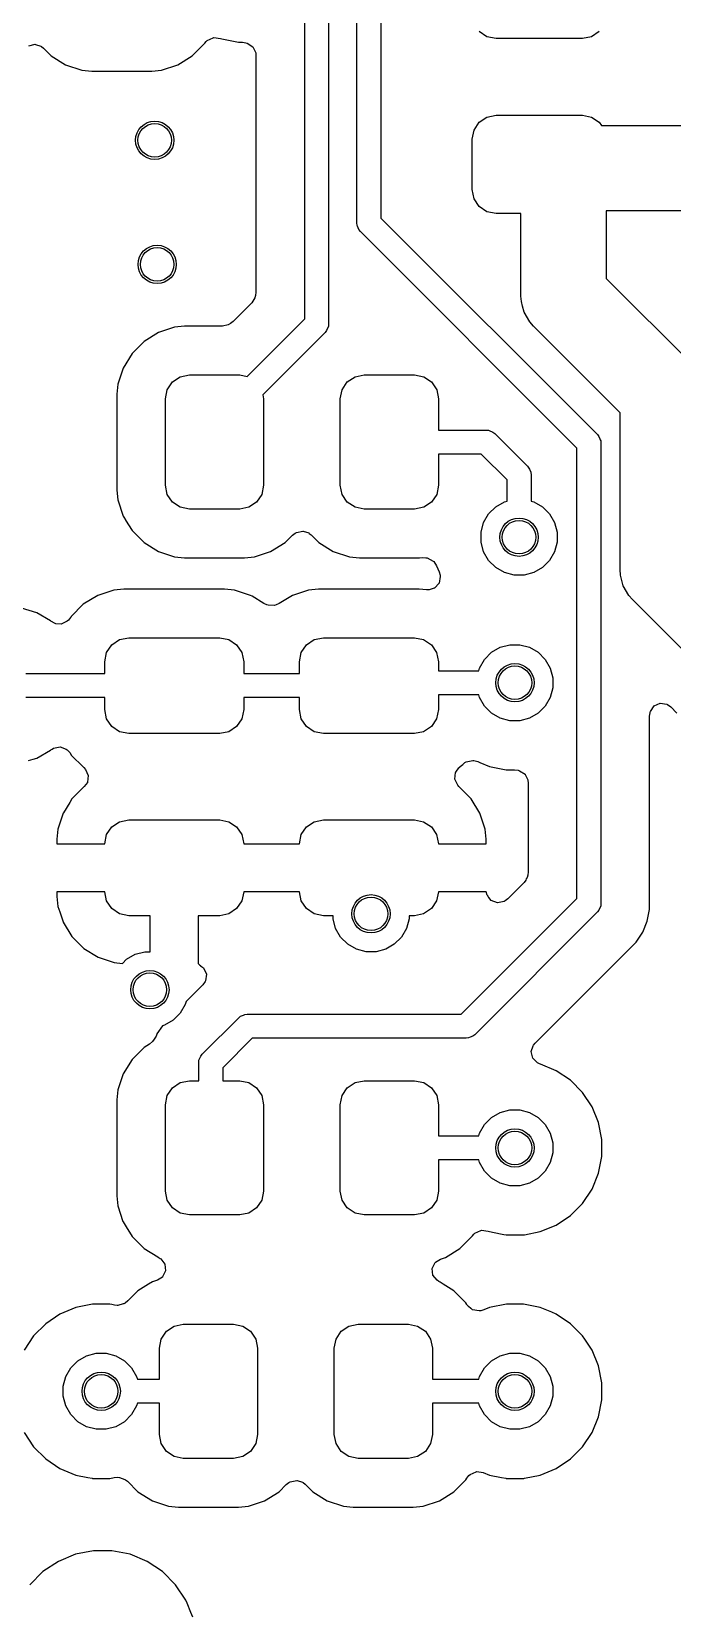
# Model space of a CAD drawing. Header units: inches. Extents: x -2.18 to 1.8, y 0.44 to 2.81.
# Drawn here: x -1.309 to -1.045, y 1.013 to 1.664 of the extents above; entities that cross this region are included whole.
import ezdxf

# ---------------------------------------------------------------- set-up
doc = ezdxf.new("R2010")
doc.units = ezdxf.units.IN
doc.header["$MEASUREMENT"] = 0
doc.layers.add('BLACK', color=250, linetype='CONTINUOUS')

msp = doc.modelspace()

# ---------------------------------------------------------------- linework, layer by layer
at = {"layer": 'BLACK', "linetype": 'CONTINUOUS'}
for p, q in [((-1.19638, 1.54558), (-1.19638, 1.95265)), ((-1.18654, 1.95061), (-1.18654, 1.54354)), ((-1.17492, 1.585), (-1.17492, 1.935)), ((-1.16508, 1.93296), (-1.16508, 1.58704)), ((-1.23745, 1.65884), (-1.23688, 1.65952)), ((-1.23688, 1.65952), (-1.23642, 1.65993)), ((-1.23642, 1.65993), (-1.23394, 1.66112)), ((-1.23394, 1.66112), (-1.23368, 1.66116)), ((-1.23368, 1.66116), (-1.23103, 1.66085)), ((-1.23103, 1.66085), (-1.23043, 1.66061)), ((-1.23043, 1.66061), (-1.22364, 1.65926)), ((-1.22364, 1.65926), (-1.22355, 1.65924)), ((-1.22355, 1.65924), (-1.22352, 1.65923)), ((-1.22352, 1.65923), (-1.22352, 1.65923)), ((-1.22352, 1.65923), (-1.22198, 1.65923)), ((-1.22198, 1.65923), (-1.22061, 1.65903)), ((-1.12148, 1.6615), (-1.12468, 1.66363)), ((-1.11772, 1.66075), (-1.12148, 1.6615)), ((-1.08228, 1.66075), (-1.11772, 1.66075)), ((-1.07852, 1.6615), (-1.08228, 1.66075)), ((-1.07532, 1.66363), (-1.07852, 1.6615)), ((-1.3098, 1.65782), (-1.30711, 1.65841)), ((-1.30711, 1.65841), (-1.30704, 1.6584)), ((-1.30704, 1.6584), (-1.30475, 1.65764)), ((-1.30475, 1.65764), (-1.30449, 1.65747)), ((-1.30449, 1.65747), (-1.30368, 1.65682)), ((-1.30368, 1.65682), (-1.30056, 1.6537)), ((-1.30056, 1.6537), (-1.29462, 1.65003)), ((-1.24853, 1.65003), (-1.24259, 1.6537)), ((-1.24259, 1.6537), (-1.23766, 1.65864)), ((-1.23766, 1.65864), (-1.23748, 1.65886)), ((-1.23766, 1.65864), (-1.23766, 1.65864)), ((-1.23748, 1.65886), (-1.23745, 1.65884)), ((-1.22061, 1.65903), (-1.22002, 1.65886)), ((-1.22002, 1.65886), (-1.2177, 1.65738)), ((-1.2177, 1.65738), (-1.21766, 1.65732)), ((-1.21766, 1.65732), (-1.21657, 1.65516)), ((-1.21657, 1.65516), (-1.21651, 1.65486)), ((-1.21651, 1.65486), (-1.2164, 1.65383)), ((-1.2164, 1.65383), (-1.2164, 1.5566)), ((-1.29462, 1.65003), (-1.28799, 1.64784)), ((-1.28799, 1.64784), (-1.2839, 1.64742)), ((-1.2839, 1.64742), (-1.25925, 1.64742)), ((-1.25925, 1.64742), (-1.25516, 1.64784)), ((-1.25516, 1.64784), (-1.24853, 1.65003)), ((-1.12468, 1.62637), (-1.12148, 1.6285)), ((-1.12148, 1.6285), (-1.11772, 1.62925)), ((-1.11772, 1.62925), (-1.08228, 1.62925)), ((-1.08228, 1.62925), (-1.07852, 1.6285)), ((-1.07852, 1.6285), (-1.07532, 1.62637)), ((-1.12756, 1.61941), (-1.12681, 1.62318)), ((-1.12681, 1.62318), (-1.12468, 1.62637)), ((-1.07532, 1.62637), (-1.07441, 1.625)), ((-1.07441, 1.625), (-1.01906, 1.625)), ((-1.12756, 1.59874), (-1.12756, 1.61941)), ((-1.12681, 1.59497), (-1.12756, 1.59874)), ((-1.12468, 1.59178), (-1.12681, 1.59497)), ((-1.12148, 1.58965), (-1.12468, 1.59178)), ((-1.11772, 1.5889), (-1.12148, 1.58965)), ((-1.1075, 1.5889), (-1.11772, 1.5889)), ((-1.1075, 1.555), (-1.1075, 1.5889)), ((-1.01352, 1.59), (-1.0725, 1.59)), ((-1.0725, 1.59), (-1.0725, 1.56225)), ((-1.17483, 1.58404), (-1.17492, 1.585)), ((-1.17471, 1.58376), (-1.17483, 1.58404)), ((-1.17483, 1.58404), (-1.17483, 1.58404)), ((-1.17409, 1.58227), (-1.17471, 1.58376)), ((-1.17348, 1.58152), (-1.17409, 1.58227)), ((-1.17409, 1.58227), (-1.17409, 1.58227)), ((-1.0845, 1.49254), (-1.17348, 1.58152)), ((-1.16508, 1.58704), (-1.0761, 1.49806)), ((-1.0725, 1.56225), (-1.03691, 1.52666)), ((-1.2166, 1.55522), (-1.21689, 1.55423)), ((-1.2164, 1.5566), (-1.2166, 1.55522)), ((-1.21812, 1.55215), (-1.22577, 1.54451)), ((-1.21689, 1.55423), (-1.21812, 1.55215)), ((-1.10735, 1.55272), (-1.1075, 1.555)), ((-1.10685, 1.55085), (-1.10735, 1.55272)), ((-1.10735, 1.55272), (-1.10735, 1.55272)), ((-1.10617, 1.5483), (-1.10685, 1.55085)), ((-1.24984, 1.54216), (-1.25647, 1.53997)), ((-1.24575, 1.54258), (-1.24984, 1.54216)), ((-1.23013, 1.54258), (-1.24575, 1.54258)), ((-1.24575, 1.54258), (-1.24575, 1.54258)), ((-1.24575, 1.54258), (-1.24575, 1.54258)), ((-1.24575, 1.54258), (-1.24575, 1.54258)), ((-1.22779, 1.54318), (-1.23013, 1.54258)), ((-1.22688, 1.54367), (-1.22779, 1.54318)), ((-1.22577, 1.54451), (-1.22688, 1.54367)), ((-1.22001, 1.52195), (-1.19638, 1.54558)), ((-1.18663, 1.54258), (-1.18736, 1.54081)), ((-1.18654, 1.54354), (-1.18663, 1.54258)), ((-1.10388, 1.54435), (-1.10617, 1.5483)), ((-1.10237, 1.54263), (-1.10388, 1.54435)), ((-1.10388, 1.54435), (-1.10388, 1.54435)), ((-1.06679, 1.50704), (-1.10237, 1.54263)), ((-1.26241, 1.5363), (-1.26734, 1.53136)), ((-1.25647, 1.53996), (-1.26241, 1.5363)), ((-1.26241, 1.5363), (-1.26241, 1.5363)), ((-1.25647, 1.53997), (-1.25647, 1.53997)), ((-1.25647, 1.53997), (-1.25647, 1.53996)), ((-1.18798, 1.54006), (-1.21359, 1.51445)), ((-1.18736, 1.54081), (-1.18798, 1.54006)), ((-1.26734, 1.53136), (-1.27101, 1.52542)), ((-1.26734, 1.53136), (-1.26734, 1.53136)), ((-1.27101, 1.52542), (-1.2732, 1.5188)), ((-1.27101, 1.52542), (-1.27101, 1.52542)), ((-1.27101, 1.52542), (-1.27101, 1.52542)), ((-1.24753, 1.52181), (-1.24376, 1.52256)), ((-1.24376, 1.52256), (-1.22309, 1.52256)), ((-1.22309, 1.52256), (-1.22001, 1.52195)), ((-1.17568, 1.52181), (-1.17191, 1.52256)), ((-1.17191, 1.52256), (-1.15124, 1.52256)), ((-1.15124, 1.52256), (-1.14747, 1.52181)), ((-1.2732, 1.5188), (-1.27362, 1.51471)), ((-1.2536, 1.51272), (-1.25285, 1.51648)), ((-1.25285, 1.51648), (-1.25072, 1.51968)), ((-1.25072, 1.51968), (-1.24753, 1.52181)), ((-1.18175, 1.51272), (-1.181, 1.51648)), ((-1.181, 1.51648), (-1.17887, 1.51968)), ((-1.17887, 1.51968), (-1.17568, 1.52181)), ((-1.14747, 1.52181), (-1.14428, 1.51968)), ((-1.14428, 1.51968), (-1.14215, 1.51648)), ((-1.14215, 1.51648), (-1.1414, 1.51272)), ((-1.27362, 1.51471), (-1.27362, 1.51471)), ((-1.27362, 1.51471), (-1.27362, 1.47529)), ((-1.2536, 1.47728), (-1.2536, 1.51272)), ((-1.21359, 1.51445), (-1.21325, 1.51272)), ((-1.21325, 1.51272), (-1.21325, 1.47728)), ((-1.18175, 1.47728), (-1.18175, 1.51272)), ((-1.1414, 1.51272), (-1.1414, 1.49992)), ((-1.06679, 1.44263), (-1.06679, 1.50704)), ((-1.1414, 1.49992), (-1.12176, 1.49992)), ((-1.12176, 1.49992), (-1.1208, 1.49983)), ((-1.1208, 1.49983), (-1.1208, 1.49983)), ((-1.1208, 1.49983), (-1.12055, 1.49973)), ((-1.12055, 1.49973), (-1.11902, 1.49909)), ((-1.11902, 1.49909), (-1.11902, 1.49909)), ((-1.11902, 1.49909), (-1.11828, 1.49848)), ((-1.11828, 1.49848), (-1.10483, 1.48503)), ((-1.0761, 1.49806), (-1.07549, 1.49732)), ((-1.07549, 1.49732), (-1.07549, 1.49732)), ((-1.07549, 1.49732), (-1.0751, 1.49636)), ((-1.1238, 1.49008), (-1.1414, 1.49008)), ((-1.1414, 1.49008), (-1.1414, 1.47728)), ((-1.11323, 1.47951), (-1.1238, 1.49008)), ((-1.0845, 1.30746), (-1.0845, 1.49254)), ((-1.0751, 1.49636), (-1.07493, 1.49596)), ((-1.07493, 1.49596), (-1.07476, 1.49554)), ((-1.07476, 1.49554), (-1.07466, 1.49458)), ((-1.07466, 1.49458), (-1.07466, 1.30542)), ((-1.10483, 1.48503), (-1.10422, 1.48428)), ((-1.10422, 1.48428), (-1.10422, 1.48428)), ((-1.10422, 1.48428), (-1.10404, 1.48386)), ((-1.10404, 1.48386), (-1.10351, 1.48258)), ((-1.25285, 1.47352), (-1.2536, 1.47728)), ((-1.21325, 1.47728), (-1.214, 1.47352)), ((-1.181, 1.47352), (-1.18175, 1.47728)), ((-1.1414, 1.47728), (-1.14215, 1.47352)), ((-1.11323, 1.47075), (-1.11323, 1.47951)), ((-1.10351, 1.48258), (-1.10348, 1.48251)), ((-1.10348, 1.48251), (-1.10339, 1.48155)), ((-1.10339, 1.48155), (-1.10339, 1.47075)), ((-1.27362, 1.47529), (-1.27362, 1.47529)), ((-1.27362, 1.47529), (-1.27362, 1.47529)), ((-1.27362, 1.47529), (-1.2732, 1.4712)), ((-1.2732, 1.4712), (-1.27101, 1.46458)), ((-1.25072, 1.47032), (-1.25285, 1.47352)), ((-1.214, 1.47352), (-1.21613, 1.47032)), ((-1.17887, 1.47032), (-1.181, 1.47352)), ((-1.14215, 1.47352), (-1.14428, 1.47032)), ((-1.11433, 1.47045), (-1.11323, 1.47075)), ((-1.10339, 1.47075), (-1.10228, 1.47045)), ((-1.27101, 1.46458), (-1.27101, 1.46458)), ((-1.27101, 1.46458), (-1.27073, 1.46412)), ((-1.27073, 1.46412), (-1.27004, 1.46301)), ((-1.24753, 1.46819), (-1.25072, 1.47032)), ((-1.24376, 1.46744), (-1.24753, 1.46819)), ((-1.22309, 1.46744), (-1.24376, 1.46744)), ((-1.21932, 1.46819), (-1.22309, 1.46744)), ((-1.21613, 1.47032), (-1.21932, 1.46819)), ((-1.17568, 1.46819), (-1.17887, 1.47032)), ((-1.17191, 1.46744), (-1.17568, 1.46819)), ((-1.15124, 1.46744), (-1.17191, 1.46744)), ((-1.14747, 1.46819), (-1.15124, 1.46744)), ((-1.14428, 1.47032), (-1.14747, 1.46819)), ((-1.12286, 1.46193), (-1.1208, 1.46549)), ((-1.1208, 1.46549), (-1.11789, 1.4684)), ((-1.11789, 1.4684), (-1.11433, 1.47045)), ((-1.10228, 1.47045), (-1.09872, 1.4684)), ((-1.09872, 1.4684), (-1.09581, 1.46549)), ((-1.09581, 1.46549), (-1.09376, 1.46193)), ((-1.27004, 1.46301), (-1.27001, 1.46295)), ((-1.27001, 1.46295), (-1.27001, 1.46295)), ((-1.27001, 1.46295), (-1.26734, 1.45864)), ((-1.26734, 1.45864), (-1.26734, 1.45864)), ((-1.26734, 1.45864), (-1.26241, 1.4537)), ((-1.20145, 1.45669), (-1.20034, 1.45753)), ((-1.20034, 1.45753), (-1.1998, 1.45782)), ((-1.1998, 1.45782), (-1.19711, 1.45841)), ((-1.19711, 1.45841), (-1.19704, 1.4584)), ((-1.19704, 1.4584), (-1.19475, 1.45764)), ((-1.19475, 1.45764), (-1.19449, 1.45747)), ((-1.19449, 1.45747), (-1.19368, 1.45682)), ((-1.12392, 1.45796), (-1.12286, 1.46193)), ((-1.12392, 1.45385), (-1.12392, 1.45796)), ((-1.09376, 1.46193), (-1.09269, 1.45796)), ((-1.09269, 1.45796), (-1.09269, 1.45385)), ((-1.26241, 1.4537), (-1.25647, 1.45003)), ((-1.21038, 1.45003), (-1.20444, 1.4537)), ((-1.20444, 1.4537), (-1.20145, 1.45669)), ((-1.19368, 1.45682), (-1.19056, 1.4537)), ((-1.19056, 1.4537), (-1.18462, 1.45003)), ((-1.12286, 1.44988), (-1.12392, 1.45385)), ((-1.09269, 1.45385), (-1.09376, 1.44988)), ((-1.25647, 1.45003), (-1.24984, 1.44784)), ((-1.24984, 1.44784), (-1.24575, 1.44742)), ((-1.24575, 1.44742), (-1.2211, 1.44742)), ((-1.2211, 1.44742), (-1.21701, 1.44784)), ((-1.21701, 1.44784), (-1.21038, 1.45003)), ((-1.18462, 1.45003), (-1.17799, 1.44784)), ((-1.17799, 1.44784), (-1.1739, 1.44742)), ((-1.1739, 1.44742), (-1.14925, 1.44742)), ((-1.14925, 1.44742), (-1.14805, 1.44754)), ((-1.14805, 1.44754), (-1.14667, 1.44749)), ((-1.14667, 1.44749), (-1.14606, 1.44737)), ((-1.14606, 1.44737), (-1.14361, 1.44613)), ((-1.14361, 1.44613), (-1.14333, 1.44587)), ((-1.14333, 1.44587), (-1.14217, 1.44418)), ((-1.1208, 1.44632), (-1.12286, 1.44988)), ((-1.11789, 1.44341), (-1.1208, 1.44632)), ((-1.09581, 1.44632), (-1.09872, 1.44341)), ((-1.09376, 1.44988), (-1.09581, 1.44632)), ((-1.14217, 1.44418), (-1.14111, 1.44163)), ((-1.1407, 1.43974), (-1.14119, 1.43703)), ((-1.14111, 1.44163), (-1.14076, 1.44028)), ((-1.14076, 1.44028), (-1.14075, 1.4402)), ((-1.14075, 1.4402), (-1.14072, 1.43987)), ((-1.14072, 1.43987), (-1.1407, 1.43974)), ((-1.11433, 1.44136), (-1.11789, 1.44341)), ((-1.11036, 1.44029), (-1.11433, 1.44136)), ((-1.10625, 1.44029), (-1.11036, 1.44029)), ((-1.10228, 1.44136), (-1.10625, 1.44029)), ((-1.09872, 1.44341), (-1.10228, 1.44136)), ((-1.06664, 1.44035), (-1.06679, 1.44263)), ((-1.06647, 1.43972), (-1.06664, 1.44035)), ((-1.06664, 1.44035), (-1.06664, 1.44035)), ((-1.06546, 1.43594), (-1.06647, 1.43972)), ((-1.28141, 1.43199), (-1.28735, 1.42833)), ((-1.27478, 1.43419), (-1.28141, 1.43199)), ((-1.28141, 1.43199), (-1.28141, 1.43199)), ((-1.28141, 1.43199), (-1.28141, 1.43199)), ((-1.27069, 1.43461), (-1.27478, 1.43419)), ((-1.22931, 1.43461), (-1.27069, 1.43461)), ((-1.27069, 1.43461), (-1.27069, 1.43461)), ((-1.27069, 1.43461), (-1.27069, 1.43461)), ((-1.27069, 1.43461), (-1.27069, 1.43461)), ((-1.22522, 1.43419), (-1.22931, 1.43461)), ((-1.22931, 1.43461), (-1.22931, 1.43461)), ((-1.21859, 1.43199), (-1.22522, 1.43419)), ((-1.21799, 1.43162), (-1.21859, 1.43199)), ((-1.21859, 1.43199), (-1.21859, 1.43199)), ((-1.21859, 1.43199), (-1.21859, 1.43199)), ((-1.21859, 1.43199), (-1.21859, 1.43199)), ((-1.21312, 1.42862), (-1.21799, 1.43162)), ((-1.20141, 1.43199), (-1.20684, 1.42864)), ((-1.19478, 1.43419), (-1.20141, 1.43199)), ((-1.20141, 1.43199), (-1.20141, 1.43199)), ((-1.20141, 1.43199), (-1.20141, 1.43199)), ((-1.20141, 1.43199), (-1.20141, 1.43199)), ((-1.19069, 1.43461), (-1.19478, 1.43419)), ((-1.14931, 1.43461), (-1.19069, 1.43461)), ((-1.19069, 1.43461), (-1.19069, 1.43461)), ((-1.19069, 1.43461), (-1.19069, 1.43461)), ((-1.19069, 1.43461), (-1.19069, 1.43461)), ((-1.14627, 1.4343), (-1.14931, 1.43461)), ((-1.14931, 1.43461), (-1.14931, 1.43461)), ((-1.14542, 1.43428), (-1.14627, 1.4343)), ((-1.14529, 1.43429), (-1.14542, 1.43428)), ((-1.14316, 1.43496), (-1.14529, 1.43429)), ((-1.14307, 1.43502), (-1.14316, 1.43496)), ((-1.14119, 1.43703), (-1.14307, 1.43502)), ((-1.14307, 1.43502), (-1.14307, 1.43502)), ((-1.06317, 1.43198), (-1.06546, 1.43594)), ((-1.06166, 1.43026), (-1.06317, 1.43198)), ((-1.06317, 1.43198), (-1.06317, 1.43198)), ((-1.30649, 1.42489), (-1.31278, 1.42671)), ((-1.28735, 1.42833), (-1.29228, 1.42339)), ((-1.28735, 1.42833), (-1.28735, 1.42833)), ((-1.21193, 1.42809), (-1.21312, 1.42862)), ((-1.21142, 1.42794), (-1.21193, 1.42809)), ((-1.20876, 1.42791), (-1.21142, 1.42794)), ((-1.20811, 1.42809), (-1.20876, 1.42791)), ((-1.20684, 1.42864), (-1.20811, 1.42809)), ((-1.02663, 1.39522), (-1.06166, 1.43026)), ((-1.30085, 1.42155), (-1.30649, 1.42489)), ((-1.30649, 1.42489), (-1.30649, 1.42489)), ((-1.30649, 1.42489), (-1.30649, 1.42489)), ((-1.30074, 1.42146), (-1.30085, 1.42155)), ((-1.30085, 1.42155), (-1.30085, 1.42155)), ((-1.29889, 1.42043), (-1.30074, 1.42146)), ((-1.29858, 1.42034), (-1.29889, 1.42043)), ((-1.29642, 1.42021), (-1.29858, 1.42034)), ((-1.29394, 1.4214), (-1.29642, 1.42021)), ((-1.2935, 1.42179), (-1.29394, 1.4214)), ((-1.29261, 1.42286), (-1.2935, 1.42179)), ((-1.2924, 1.42321), (-1.29261, 1.42286)), ((-1.29233, 1.42332), (-1.2924, 1.42321)), ((-1.29228, 1.42339), (-1.29233, 1.42332)), ((-1.27566, 1.4117), (-1.27247, 1.41384)), ((-1.27247, 1.41384), (-1.2687, 1.41459)), ((-1.2687, 1.41459), (-1.2313, 1.41459)), ((-1.2313, 1.41459), (-1.22753, 1.41384)), ((-1.22753, 1.41384), (-1.22434, 1.4117)), ((-1.19566, 1.4117), (-1.19247, 1.41384)), ((-1.19247, 1.41384), (-1.1887, 1.41459)), ((-1.1887, 1.41459), (-1.1513, 1.41459)), ((-1.1513, 1.41459), (-1.14753, 1.41384)), ((-1.14753, 1.41384), (-1.14434, 1.4117)), ((-1.27854, 1.40474), (-1.27779, 1.40851)), ((-1.27779, 1.40851), (-1.27566, 1.4117)), ((-1.22434, 1.4117), (-1.22221, 1.40851)), ((-1.22221, 1.40851), (-1.22146, 1.40474)), ((-1.19854, 1.40474), (-1.19779, 1.40851)), ((-1.19779, 1.40851), (-1.19566, 1.4117)), ((-1.14434, 1.4117), (-1.14221, 1.40851)), ((-1.14221, 1.40851), (-1.14146, 1.40474)), ((-1.12455, 1.40215), (-1.12249, 1.40571)), ((-1.12249, 1.40571), (-1.11959, 1.40862)), ((-1.11959, 1.40862), (-1.11603, 1.41067)), ((-1.11603, 1.41067), (-1.11206, 1.41174)), ((-1.11206, 1.41174), (-1.10794, 1.41174)), ((-1.10794, 1.41174), (-1.10397, 1.41067)), ((-1.10397, 1.41067), (-1.10041, 1.40862)), ((-1.10041, 1.40862), (-1.09751, 1.40571)), ((-1.09751, 1.40571), (-1.09545, 1.40215)), ((-1.31096, 1.39992), (-1.27854, 1.39992)), ((-1.27854, 1.39992), (-1.27854, 1.40474)), ((-1.22146, 1.40474), (-1.22146, 1.39992)), ((-1.22146, 1.39992), (-1.19854, 1.39992)), ((-1.19854, 1.39992), (-1.19854, 1.40474)), ((-1.14146, 1.40474), (-1.14146, 1.40104)), ((-1.14146, 1.40104), (-1.12485, 1.40104)), ((-1.12485, 1.40104), (-1.12455, 1.40215)), ((-1.09545, 1.40215), (-1.09439, 1.39818)), ((-1.09439, 1.39407), (-1.09545, 1.3901)), ((-1.09439, 1.39818), (-1.09439, 1.39407)), ((-1.27854, 1.39008), (-1.31096, 1.39008)), ((-1.27854, 1.38506), (-1.27854, 1.39008)), ((-1.19854, 1.39008), (-1.22146, 1.39008)), ((-1.22146, 1.39008), (-1.22146, 1.38506)), ((-1.19854, 1.38506), (-1.19854, 1.39008)), ((-1.12485, 1.3912), (-1.14146, 1.3912)), ((-1.14146, 1.3912), (-1.14146, 1.38506)), ((-1.12455, 1.3901), (-1.12485, 1.3912)), ((-1.12249, 1.38654), (-1.12455, 1.3901)), ((-1.11959, 1.38363), (-1.12249, 1.38654)), ((-1.09751, 1.38654), (-1.10041, 1.38363)), ((-1.09545, 1.3901), (-1.09751, 1.38654)), ((-1.05432, 1.38424), (-1.05283, 1.38656)), ((-1.05283, 1.38656), (-1.05033, 1.3877)), ((-1.05033, 1.3877), (-1.04761, 1.38731)), ((-1.04761, 1.38731), (-1.04733, 1.38718)), ((-1.04733, 1.38718), (-1.04591, 1.38619)), ((-1.04591, 1.38619), (-1.0434, 1.38368)), ((-1.27779, 1.38129), (-1.27854, 1.38506)), ((-1.27566, 1.3781), (-1.27779, 1.38129)), ((-1.22221, 1.38129), (-1.22434, 1.3781)), ((-1.22146, 1.38506), (-1.22221, 1.38129)), ((-1.19779, 1.38129), (-1.19854, 1.38506)), ((-1.19566, 1.3781), (-1.19779, 1.38129)), ((-1.14221, 1.38129), (-1.14434, 1.3781)), ((-1.14146, 1.38506), (-1.14221, 1.38129)), ((-1.11603, 1.38157), (-1.11959, 1.38363)), ((-1.11206, 1.38051), (-1.11603, 1.38157)), ((-1.10794, 1.38051), (-1.11206, 1.38051)), ((-1.10397, 1.38157), (-1.10794, 1.38051)), ((-1.10041, 1.38363), (-1.10397, 1.38157)), ((-1.05464, 1.38244), (-1.05444, 1.38381)), ((-1.05464, 1.30787), (-1.05464, 1.38244)), ((-1.05444, 1.38381), (-1.05437, 1.38406)), ((-1.05437, 1.38406), (-1.05432, 1.38424)), ((-1.27247, 1.37597), (-1.27566, 1.3781)), ((-1.2687, 1.37522), (-1.27247, 1.37597)), ((-1.2313, 1.37522), (-1.2687, 1.37522)), ((-1.22753, 1.37597), (-1.2313, 1.37522)), ((-1.22434, 1.3781), (-1.22753, 1.37597)), ((-1.19247, 1.37597), (-1.19566, 1.3781)), ((-1.1887, 1.37522), (-1.19247, 1.37597)), ((-1.1513, 1.37522), (-1.1887, 1.37522)), ((-1.14753, 1.37597), (-1.1513, 1.37522)), ((-1.14434, 1.3781), (-1.14753, 1.37597)), ((-1.30649, 1.36511), (-1.30085, 1.36845)), ((-1.30085, 1.36845), (-1.30075, 1.36851)), ((-1.30085, 1.36845), (-1.30085, 1.36845)), ((-1.30085, 1.36845), (-1.30085, 1.36845)), ((-1.30085, 1.36845), (-1.30085, 1.36845)), ((-1.30075, 1.36851), (-1.3002, 1.36888)), ((-1.3002, 1.36888), (-1.2996, 1.3692)), ((-1.2996, 1.3692), (-1.29691, 1.36979)), ((-1.29691, 1.36979), (-1.29434, 1.36883)), ((-1.29434, 1.36883), (-1.29434, 1.36883)), ((-1.29434, 1.36883), (-1.29404, 1.3686)), ((-1.29404, 1.3686), (-1.29281, 1.36726)), ((-1.29281, 1.36726), (-1.29229, 1.36641)), ((-1.29229, 1.36641), (-1.29228, 1.36641)), ((-1.29228, 1.36641), (-1.28732, 1.36145)), ((-1.30988, 1.36413), (-1.30798, 1.36468)), ((-1.30798, 1.36468), (-1.30649, 1.36511)), ((-1.28732, 1.36145), (-1.28714, 1.36126)), ((-1.28714, 1.36126), (-1.28649, 1.36053)), ((-1.28649, 1.36053), (-1.2853, 1.35805)), ((-1.13431, 1.35941), (-1.13303, 1.36116)), ((-1.13303, 1.36116), (-1.13287, 1.36129)), ((-1.13287, 1.36129), (-1.13282, 1.36133)), ((-1.13287, 1.36129), (-1.13287, 1.36129)), ((-1.13282, 1.36133), (-1.13265, 1.36147)), ((-1.13265, 1.36148), (-1.13262, 1.3615)), ((-1.13265, 1.36147), (-1.13265, 1.36148)), ((-1.13265, 1.36148), (-1.13265, 1.36148)), ((-1.13265, 1.36148), (-1.13265, 1.36148)), ((-1.13262, 1.3615), (-1.13247, 1.36164)), ((-1.13247, 1.36164), (-1.13139, 1.36258)), ((-1.13139, 1.36258), (-1.13138, 1.36257)), ((-1.13138, 1.36257), (-1.13052, 1.3633)), ((-1.13052, 1.3633), (-1.13004, 1.36356)), ((-1.13004, 1.36356), (-1.12736, 1.36414)), ((-1.12736, 1.36414), (-1.12736, 1.36414)), ((-1.12736, 1.36414), (-1.12682, 1.3641)), ((-1.12682, 1.3641), (-1.1253, 1.36375)), ((-1.1253, 1.36375), (-1.12442, 1.36338)), ((-1.12442, 1.36338), (-1.12043, 1.36173)), ((-1.12043, 1.36173), (-1.11364, 1.36038)), ((-1.11364, 1.36038), (-1.11355, 1.36036)), ((-1.11355, 1.36036), (-1.11352, 1.36035)), ((-1.11352, 1.36035), (-1.11352, 1.36035)), ((-1.11352, 1.36035), (-1.11011, 1.36035)), ((-1.11011, 1.36035), (-1.10873, 1.36016)), ((-1.10873, 1.36016), (-1.10814, 1.35998)), ((-1.10814, 1.35998), (-1.10583, 1.3585)), ((-1.28697, 1.35345), (-1.28775, 1.35278)), ((-1.28569, 1.35519), (-1.28697, 1.35345)), ((-1.28564, 1.35532), (-1.28569, 1.35519)), ((-1.2853, 1.35805), (-1.28564, 1.35532)), ((-1.1347, 1.35656), (-1.13436, 1.35929)), ((-1.13351, 1.35408), (-1.1347, 1.35656)), ((-1.13436, 1.35929), (-1.13431, 1.35941)), ((-1.13302, 1.35352), (-1.13351, 1.35408)), ((-1.13214, 1.35255), (-1.13302, 1.35352)), ((-1.13302, 1.35352), (-1.13302, 1.35352)), ((-1.10583, 1.3585), (-1.10578, 1.35844)), ((-1.10578, 1.35844), (-1.1047, 1.35628)), ((-1.1047, 1.35628), (-1.10464, 1.35599)), ((-1.10464, 1.35599), (-1.10452, 1.35495)), ((-1.10452, 1.35495), (-1.10452, 1.31847)), ((-1.29293, 1.34691), (-1.29552, 1.3427)), ((-1.29202, 1.34838), (-1.29293, 1.34691)), ((-1.28819, 1.35221), (-1.29202, 1.34838)), ((-1.2878, 1.35265), (-1.28819, 1.35221)), ((-1.28775, 1.35278), (-1.2878, 1.35265)), ((-1.13196, 1.35236), (-1.13214, 1.35255)), ((-1.12798, 1.34838), (-1.13196, 1.35236)), ((-1.12436, 1.3425), (-1.12798, 1.34838)), ((-1.29564, 1.3425), (-1.29782, 1.33595)), ((-1.29552, 1.3427), (-1.29564, 1.3425)), ((-1.29564, 1.3425), (-1.29564, 1.3425)), ((-1.12218, 1.33595), (-1.12436, 1.3425)), ((-1.12436, 1.3425), (-1.12436, 1.3425)), ((-1.29782, 1.33595), (-1.29823, 1.33191)), ((-1.29782, 1.33595), (-1.29782, 1.33595)), ((-1.27779, 1.33371), (-1.27566, 1.3369)), ((-1.27566, 1.3369), (-1.27247, 1.33903)), ((-1.27247, 1.33903), (-1.2687, 1.33978)), ((-1.2687, 1.33978), (-1.2313, 1.33978)), ((-1.2313, 1.33978), (-1.22753, 1.33903)), ((-1.22753, 1.33903), (-1.22434, 1.3369)), ((-1.22434, 1.3369), (-1.22221, 1.33371)), ((-1.19779, 1.33371), (-1.19566, 1.3369)), ((-1.19566, 1.3369), (-1.19247, 1.33903)), ((-1.19247, 1.33903), (-1.1887, 1.33978)), ((-1.1887, 1.33978), (-1.1513, 1.33978)), ((-1.1513, 1.33978), (-1.14753, 1.33903)), ((-1.14753, 1.33903), (-1.14434, 1.3369)), ((-1.14434, 1.3369), (-1.14221, 1.33371)), ((-1.12177, 1.33191), (-1.12218, 1.33595)), ((-1.29823, 1.33191), (-1.29823, 1.33191)), ((-1.29823, 1.33191), (-1.29823, 1.33191)), ((-1.29823, 1.33191), (-1.29823, 1.32994)), ((-1.29823, 1.32994), (-1.27854, 1.32994)), ((-1.27854, 1.32994), (-1.27779, 1.33371)), ((-1.22221, 1.33371), (-1.22146, 1.32994)), ((-1.22146, 1.32994), (-1.19854, 1.32994)), ((-1.19854, 1.32994), (-1.19779, 1.33371)), ((-1.14221, 1.33371), (-1.14146, 1.32994)), ((-1.14146, 1.32994), (-1.12177, 1.32994)), ((-1.12177, 1.32994), (-1.12177, 1.33191)), ((-1.12177, 1.33191), (-1.12177, 1.33191)), ((-1.10552, 1.31494), (-1.10625, 1.31403)), ((-1.10537, 1.31554), (-1.10552, 1.31494)), ((-1.10501, 1.3161), (-1.10537, 1.31554)), ((-1.10472, 1.3171), (-1.10501, 1.3161)), ((-1.10452, 1.31847), (-1.10472, 1.3171)), ((-1.27854, 1.31026), (-1.29823, 1.31026)), ((-1.29823, 1.31026), (-1.29823, 1.30829)), ((-1.29823, 1.30829), (-1.29782, 1.30424)), ((-1.27779, 1.30649), (-1.27854, 1.31026)), ((-1.22146, 1.31026), (-1.22221, 1.30649)), ((-1.19854, 1.31026), (-1.22146, 1.31026)), ((-1.19779, 1.30649), (-1.19854, 1.31026)), ((-1.14146, 1.31026), (-1.14221, 1.30649)), ((-1.12177, 1.31026), (-1.14146, 1.31026)), ((-1.12177, 1.31025), (-1.12177, 1.31026)), ((-1.12177, 1.31026), (-1.12177, 1.31026)), ((-1.12163, 1.30993), (-1.12177, 1.31025)), ((-1.12177, 1.31025), (-1.12177, 1.31025)), ((-1.12148, 1.3092), (-1.12163, 1.30993)), ((-1.12136, 1.30886), (-1.12148, 1.3092)), ((-1.12103, 1.30843), (-1.12136, 1.30886)), ((-1.12095, 1.30816), (-1.12103, 1.30843)), ((-1.12065, 1.30791), (-1.12095, 1.30816)), ((-1.11971, 1.30666), (-1.12065, 1.30791)), ((-1.10625, 1.31403), (-1.11294, 1.30733)), ((-1.05464, 1.30296), (-1.05464, 1.30787)), ((-1.29782, 1.30424), (-1.29782, 1.30424)), ((-1.29782, 1.30424), (-1.29782, 1.30424)), ((-1.29782, 1.30424), (-1.29705, 1.30194)), ((-1.29705, 1.30194), (-1.2957, 1.29787)), ((-1.27566, 1.3033), (-1.27779, 1.30649)), ((-1.27247, 1.30116), (-1.27566, 1.3033)), ((-1.22434, 1.3033), (-1.22753, 1.30116)), ((-1.22221, 1.30649), (-1.22434, 1.3033)), ((-1.19566, 1.3033), (-1.19779, 1.30649)), ((-1.19247, 1.30116), (-1.19566, 1.3033)), ((-1.14434, 1.3033), (-1.14753, 1.30116)), ((-1.14221, 1.30649), (-1.14434, 1.3033)), ((-1.13204, 1.25992), (-1.0845, 1.30746)), ((-1.0761, 1.30194), (-1.12652, 1.25152)), ((-1.11713, 1.3057), (-1.11971, 1.30666)), ((-1.11444, 1.30628), (-1.11713, 1.3057)), ((-1.11405, 1.3065), (-1.11444, 1.30628)), ((-1.11294, 1.30733), (-1.11405, 1.3065)), ((-1.07549, 1.30268), (-1.0761, 1.30194)), ((-1.07476, 1.30446), (-1.07549, 1.30268)), ((-1.07549, 1.30268), (-1.07549, 1.30268)), ((-1.07466, 1.30542), (-1.07476, 1.30446)), ((-1.0556, 1.29814), (-1.05464, 1.30296)), ((-1.2957, 1.29787), (-1.29564, 1.29769)), ((-1.29564, 1.29769), (-1.29564, 1.29769)), ((-1.29564, 1.29769), (-1.29202, 1.29182)), ((-1.2687, 1.30041), (-1.27247, 1.30116)), ((-1.25984, 1.30041), (-1.2687, 1.30041)), ((-1.25984, 1.28561), (-1.25984, 1.30041)), ((-1.2313, 1.30041), (-1.24016, 1.30041)), ((-1.24016, 1.30041), (-1.24016, 1.28073)), ((-1.22753, 1.30116), (-1.2313, 1.30041)), ((-1.1887, 1.30041), (-1.19247, 1.30116)), ((-1.18475, 1.30041), (-1.1887, 1.30041)), ((-1.18475, 1.29913), (-1.18475, 1.30041)), ((-1.18368, 1.29515), (-1.18475, 1.29913)), ((-1.18163, 1.29159), (-1.18368, 1.29515)), ((-1.15458, 1.29515), (-1.15664, 1.29159)), ((-1.15352, 1.29913), (-1.15458, 1.29515)), ((-1.1513, 1.30041), (-1.15352, 1.30041)), ((-1.15352, 1.30041), (-1.15352, 1.29913)), ((-1.14753, 1.30116), (-1.1513, 1.30041)), ((-1.05748, 1.2936), (-1.0556, 1.29814)), ((-1.29202, 1.29182), (-1.28714, 1.28694)), ((-1.17872, 1.28869), (-1.18163, 1.29159)), ((-1.17516, 1.28663), (-1.17872, 1.28869)), ((-1.15955, 1.28869), (-1.16311, 1.28663)), ((-1.15664, 1.29159), (-1.15955, 1.28869)), ((-1.1017, 1.24802), (-1.06021, 1.28952)), ((-1.06021, 1.28952), (-1.05748, 1.2936)), ((-1.28714, 1.28694), (-1.28126, 1.28331)), ((-1.28126, 1.28331), (-1.28126, 1.28331)), ((-1.28126, 1.28331), (-1.27471, 1.28114)), ((-1.27129, 1.28079), (-1.26959, 1.28249)), ((-1.26959, 1.28249), (-1.26603, 1.28455)), ((-1.26603, 1.28455), (-1.26206, 1.28561)), ((-1.26206, 1.28561), (-1.25984, 1.28561)), ((-1.17119, 1.28557), (-1.17516, 1.28663)), ((-1.16708, 1.28557), (-1.17119, 1.28557)), ((-1.16311, 1.28663), (-1.16708, 1.28557)), ((-1.27471, 1.28114), (-1.27471, 1.28114)), ((-1.27471, 1.28114), (-1.27471, 1.28114)), ((-1.27471, 1.28114), (-1.27471, 1.28114)), ((-1.27471, 1.28114), (-1.27129, 1.28079)), ((-1.24016, 1.28073), (-1.23967, 1.28024)), ((-1.23967, 1.28024), (-1.23914, 1.27993)), ((-1.23914, 1.27993), (-1.23924, 1.27977)), ((-1.23924, 1.27977), (-1.23792, 1.27892)), ((-1.23792, 1.27892), (-1.23677, 1.27642)), ((-1.23677, 1.27642), (-1.23716, 1.2737)), ((-1.23828, 1.27199), (-1.24289, 1.26739)), ((-1.23729, 1.27342), (-1.23828, 1.27199)), ((-1.23716, 1.27369), (-1.23729, 1.27342)), ((-1.23716, 1.2737), (-1.23716, 1.27369)), ((-1.24545, 1.26397), (-1.24751, 1.26041)), ((-1.24514, 1.26513), (-1.24545, 1.26397)), ((-1.24442, 1.26586), (-1.24514, 1.26513)), ((-1.24289, 1.26739), (-1.24442, 1.26586)), ((-1.25041, 1.25751), (-1.25397, 1.25545)), ((-1.24751, 1.26041), (-1.25041, 1.25751)), ((-1.23848, 1.24348), (-1.22348, 1.25848)), ((-1.22348, 1.25848), (-1.22273, 1.25909)), ((-1.22273, 1.25909), (-1.22154, 1.25959)), ((-1.22273, 1.25909), (-1.22273, 1.25909)), ((-1.22154, 1.25959), (-1.22096, 1.25983)), ((-1.22096, 1.25983), (-1.22, 1.25992)), ((-1.22096, 1.25983), (-1.22096, 1.25983)), ((-1.22, 1.25992), (-1.13204, 1.25992)), ((-1.25819, 1.24972), (-1.25896, 1.24876)), ((-1.25748, 1.25091), (-1.25819, 1.24972)), ((-1.25728, 1.25138), (-1.25748, 1.25091)), ((-1.25711, 1.25179), (-1.25728, 1.25138)), ((-1.2571, 1.25181), (-1.25711, 1.25179)), ((-1.25482, 1.25522), (-1.2571, 1.25181)), ((-1.2571, 1.25181), (-1.2571, 1.25181)), ((-1.25397, 1.25545), (-1.25482, 1.25522)), ((-1.21796, 1.25008), (-1.23008, 1.23796)), ((-1.13, 1.25008), (-1.21796, 1.25008)), ((-1.12904, 1.25017), (-1.13, 1.25008)), ((-1.12838, 1.25045), (-1.12904, 1.25017)), ((-1.12904, 1.25017), (-1.12904, 1.25017)), ((-1.12727, 1.25091), (-1.12838, 1.25045)), ((-1.12652, 1.25152), (-1.12727, 1.25091)), ((-1.12727, 1.25091), (-1.12727, 1.25091)), ((-1.26241, 1.2463), (-1.26734, 1.24136)), ((-1.2602, 1.24766), (-1.26241, 1.2463)), ((-1.26241, 1.2463), (-1.26241, 1.2463)), ((-1.25896, 1.24876), (-1.2602, 1.24766)), ((-1.23909, 1.24273), (-1.23848, 1.24348)), ((-1.1033, 1.24456), (-1.10256, 1.2469)), ((-1.10267, 1.24188), (-1.1033, 1.24456)), ((-1.10256, 1.2469), (-1.10238, 1.24718)), ((-1.10238, 1.24718), (-1.1017, 1.24802)), ((-1.26734, 1.24136), (-1.27101, 1.23542)), ((-1.23992, 1.24), (-1.23983, 1.24096)), ((-1.23992, 1.23256), (-1.23992, 1.24)), ((-1.23983, 1.24096), (-1.23982, 1.24099)), ((-1.23982, 1.24099), (-1.23944, 1.24188)), ((-1.23944, 1.24188), (-1.23909, 1.24273)), ((-1.23909, 1.24273), (-1.23909, 1.24273)), ((-1.23008, 1.23796), (-1.23008, 1.23256)), ((-1.10069, 1.23997), (-1.10267, 1.24188)), ((-1.09983, 1.23952), (-1.10069, 1.23997)), ((-1.09944, 1.23934), (-1.09983, 1.23952)), ((-1.09306, 1.2367), (-1.09944, 1.23934)), ((-1.0872, 1.23278), (-1.09306, 1.2367)), ((-1.09306, 1.2367), (-1.09306, 1.2367)), ((-1.09306, 1.2367), (-1.09306, 1.2367)), ((-1.27101, 1.23542), (-1.2732, 1.2288)), ((-1.27101, 1.23542), (-1.27101, 1.23542)), ((-1.27101, 1.23542), (-1.27101, 1.23542)), ((-1.25072, 1.22968), (-1.24753, 1.23181)), ((-1.24753, 1.23181), (-1.24376, 1.23256)), ((-1.24376, 1.23256), (-1.23992, 1.23256)), ((-1.23008, 1.23256), (-1.22309, 1.23256)), ((-1.22309, 1.23256), (-1.21932, 1.23181)), ((-1.21932, 1.23181), (-1.21613, 1.22968)), ((-1.17887, 1.22968), (-1.17568, 1.23181)), ((-1.17568, 1.23181), (-1.17191, 1.23256)), ((-1.17191, 1.23256), (-1.15124, 1.23256)), ((-1.15124, 1.23256), (-1.14747, 1.23181)), ((-1.14747, 1.23181), (-1.14428, 1.22968)), ((-1.08222, 1.2278), (-1.0872, 1.23278)), ((-1.2732, 1.2288), (-1.27362, 1.22471)), ((-1.27362, 1.22471), (-1.27362, 1.22471)), ((-1.27362, 1.22471), (-1.27362, 1.18529)), ((-1.2536, 1.22272), (-1.25285, 1.22648)), ((-1.25285, 1.22648), (-1.25072, 1.22968)), ((-1.21613, 1.22968), (-1.214, 1.22648)), ((-1.214, 1.22648), (-1.21325, 1.22272)), ((-1.18175, 1.22272), (-1.181, 1.22648)), ((-1.181, 1.22648), (-1.17887, 1.22968)), ((-1.14428, 1.22968), (-1.14215, 1.22648)), ((-1.14215, 1.22648), (-1.1414, 1.22272)), ((-1.08221, 1.2278), (-1.08222, 1.2278)), ((-1.08222, 1.2278), (-1.08222, 1.2278)), ((-1.08222, 1.2278), (-1.08222, 1.2278)), ((-1.0783, 1.22194), (-1.08221, 1.2278)), ((-1.2536, 1.18728), (-1.2536, 1.22272)), ((-1.21325, 1.22272), (-1.21325, 1.18728)), ((-1.18175, 1.18728), (-1.18175, 1.22272)), ((-1.1414, 1.22272), (-1.1414, 1.20992)), ((-1.12249, 1.21459), (-1.11959, 1.21749)), ((-1.11959, 1.21749), (-1.11603, 1.21955)), ((-1.11603, 1.21955), (-1.11206, 1.22061)), ((-1.11206, 1.22061), (-1.10794, 1.22061)), ((-1.10794, 1.22061), (-1.10397, 1.21955)), ((-1.10397, 1.21955), (-1.10041, 1.21749)), ((-1.10041, 1.21749), (-1.09751, 1.21459)), ((-1.07561, 1.21543), (-1.0783, 1.22194)), ((-1.0783, 1.22194), (-1.0783, 1.22194)), ((-1.0783, 1.22194), (-1.0783, 1.22194)), ((-1.12485, 1.20992), (-1.12455, 1.21103)), ((-1.12455, 1.21103), (-1.12249, 1.21459)), ((-1.09751, 1.21459), (-1.09545, 1.21103)), ((-1.09545, 1.21103), (-1.09439, 1.20706)), ((-1.07423, 1.20852), (-1.07561, 1.21543)), ((-1.1414, 1.20992), (-1.12485, 1.20992)), ((-1.09439, 1.20706), (-1.09439, 1.20294)), ((-1.07423, 1.20148), (-1.07423, 1.20852)), ((-1.12485, 1.20008), (-1.1414, 1.20008)), ((-1.1414, 1.20008), (-1.1414, 1.18728)), ((-1.12455, 1.19897), (-1.12485, 1.20008)), ((-1.12249, 1.19541), (-1.12455, 1.19897)), ((-1.09545, 1.19897), (-1.09751, 1.19541)), ((-1.09439, 1.20294), (-1.09545, 1.19897)), ((-1.07561, 1.19457), (-1.07423, 1.20148)), ((-1.11959, 1.19251), (-1.12249, 1.19541)), ((-1.11603, 1.19045), (-1.11959, 1.19251)), ((-1.10041, 1.19251), (-1.10397, 1.19045)), ((-1.09751, 1.19541), (-1.10041, 1.19251)), ((-1.0783, 1.18806), (-1.07561, 1.19457)), ((-1.27362, 1.18529), (-1.27362, 1.18529)), ((-1.27362, 1.18529), (-1.27362, 1.18529)), ((-1.27362, 1.18529), (-1.2732, 1.1812)), ((-1.25285, 1.18352), (-1.2536, 1.18728)), ((-1.21325, 1.18728), (-1.214, 1.18352)), ((-1.181, 1.18352), (-1.18175, 1.18728)), ((-1.1414, 1.18728), (-1.14215, 1.18352)), ((-1.11206, 1.18939), (-1.11603, 1.19045)), ((-1.10794, 1.18939), (-1.11206, 1.18939)), ((-1.10397, 1.19045), (-1.10794, 1.18939)), ((-1.08222, 1.1822), (-1.0783, 1.18806)), ((-1.2732, 1.1812), (-1.27106, 1.17474)), ((-1.25072, 1.18032), (-1.25285, 1.18352)), ((-1.24753, 1.17819), (-1.25072, 1.18032)), ((-1.24376, 1.17744), (-1.24753, 1.17819)), ((-1.21932, 1.17819), (-1.22309, 1.17744)), ((-1.21613, 1.18032), (-1.21932, 1.17819)), ((-1.214, 1.18352), (-1.21613, 1.18032)), ((-1.17887, 1.18032), (-1.181, 1.18352)), ((-1.17568, 1.17819), (-1.17887, 1.18032)), ((-1.17191, 1.17744), (-1.17568, 1.17819)), ((-1.14747, 1.17819), (-1.15124, 1.17744)), ((-1.14428, 1.18032), (-1.14747, 1.17819)), ((-1.14215, 1.18352), (-1.14428, 1.18032)), ((-1.0872, 1.17722), (-1.08222, 1.1822)), ((-1.27106, 1.17474), (-1.27101, 1.17458)), ((-1.27101, 1.17458), (-1.27101, 1.17458)), ((-1.27101, 1.17458), (-1.26975, 1.17254)), ((-1.26975, 1.17254), (-1.26734, 1.16864)), ((-1.22309, 1.17744), (-1.24376, 1.17744)), ((-1.15124, 1.17744), (-1.17191, 1.17744)), ((-1.09957, 1.17061), (-1.09306, 1.1733)), ((-1.09306, 1.1733), (-1.0872, 1.17722)), ((-1.26734, 1.16864), (-1.26241, 1.1637)), ((-1.13259, 1.1637), (-1.12766, 1.16864)), ((-1.12766, 1.16864), (-1.12748, 1.16886)), ((-1.12766, 1.16864), (-1.12766, 1.16864)), ((-1.12748, 1.16886), (-1.12745, 1.16884)), ((-1.12745, 1.16884), (-1.12688, 1.16952)), ((-1.12688, 1.16952), (-1.12642, 1.16993)), ((-1.12642, 1.16993), (-1.12394, 1.17112)), ((-1.12394, 1.17112), (-1.12368, 1.17116)), ((-1.12368, 1.17116), (-1.12103, 1.17085)), ((-1.12103, 1.17085), (-1.12043, 1.17061)), ((-1.12043, 1.17061), (-1.11589, 1.1697)), ((-1.11589, 1.1697), (-1.11453, 1.16943)), ((-1.11453, 1.16943), (-1.11364, 1.16926)), ((-1.11364, 1.16926), (-1.11355, 1.16924)), ((-1.11355, 1.16924), (-1.11352, 1.16923)), ((-1.11352, 1.16923), (-1.10648, 1.16923)), ((-1.10648, 1.16923), (-1.10631, 1.16923)), ((-1.10631, 1.16923), (-1.10601, 1.16933)), ((-1.10601, 1.16933), (-1.09957, 1.17061)), ((-1.26241, 1.1637), (-1.25677, 1.16022)), ((-1.25677, 1.16022), (-1.25655, 1.16008)), ((-1.25655, 1.16008), (-1.25623, 1.15986)), ((-1.25623, 1.15986), (-1.25623, 1.15986)), ((-1.25623, 1.15986), (-1.25575, 1.15953)), ((-1.25575, 1.15953), (-1.25556, 1.1594)), ((-1.25556, 1.1594), (-1.25383, 1.15726)), ((-1.14265, 1.15804), (-1.1406, 1.15935)), ((-1.1406, 1.15935), (-1.13853, 1.16003)), ((-1.13853, 1.16003), (-1.13259, 1.1637)), ((-1.25485, 1.15196), (-1.2569, 1.15065)), ((-1.25477, 1.15206), (-1.25485, 1.15196)), ((-1.25354, 1.15452), (-1.25477, 1.15206)), ((-1.25383, 1.15726), (-1.25354, 1.15452)), ((-1.14396, 1.15548), (-1.14274, 1.15794)), ((-1.14367, 1.15274), (-1.14396, 1.15548)), ((-1.14194, 1.15061), (-1.14367, 1.15274)), ((-1.14274, 1.15794), (-1.14272, 1.15795)), ((-1.14272, 1.15795), (-1.14265, 1.15804)), ((-1.26491, 1.1463), (-1.2691, 1.14211)), ((-1.26054, 1.14899), (-1.26491, 1.1463)), ((-1.25897, 1.14997), (-1.26054, 1.14899)), ((-1.2569, 1.15065), (-1.25897, 1.14997)), ((-1.25897, 1.14997), (-1.25897, 1.14997)), ((-1.25897, 1.14997), (-1.25897, 1.14997)), ((-1.14127, 1.15014), (-1.14194, 1.15061)), ((-1.14095, 1.14992), (-1.14127, 1.15014)), ((-1.14127, 1.15014), (-1.14127, 1.15014)), ((-1.14073, 1.14978), (-1.14095, 1.14992)), ((-1.13946, 1.14899), (-1.14073, 1.14978)), ((-1.13509, 1.1463), (-1.13946, 1.14899)), ((-1.13946, 1.14899), (-1.13946, 1.14899)), ((-1.13016, 1.14136), (-1.13509, 1.1463)), ((-1.13509, 1.1463), (-1.13509, 1.1463)), ((-1.29043, 1.13939), (-1.29694, 1.1367)), ((-1.28352, 1.14077), (-1.29043, 1.13939)), ((-1.29043, 1.13939), (-1.29043, 1.13939)), ((-1.27648, 1.14077), (-1.28352, 1.14077)), ((-1.27567, 1.14061), (-1.27648, 1.14077)), ((-1.27648, 1.14077), (-1.27648, 1.14077)), ((-1.27449, 1.14037), (-1.27567, 1.14061)), ((-1.2735, 1.14028), (-1.27449, 1.14037)), ((-1.27323, 1.14028), (-1.2735, 1.14028)), ((-1.27094, 1.14088), (-1.27323, 1.14028)), ((-1.27071, 1.141), (-1.27094, 1.14088)), ((-1.27021, 1.14127), (-1.27071, 1.141)), ((-1.2691, 1.14211), (-1.27021, 1.14127)), ((-1.12969, 1.14061), (-1.13016, 1.14136)), ((-1.12959, 1.14044), (-1.12969, 1.14061)), ((-1.12969, 1.14061), (-1.12969, 1.14061)), ((-1.12969, 1.14061), (-1.12969, 1.14061)), ((-1.12901, 1.13991), (-1.12959, 1.14044)), ((-1.12817, 1.13906), (-1.12901, 1.13991)), ((-1.12803, 1.13902), (-1.12817, 1.13906)), ((-1.12762, 1.13864), (-1.12803, 1.13902)), ((-1.12739, 1.13852), (-1.12762, 1.13864)), ((-1.12043, 1.13939), (-1.12272, 1.13845)), ((-1.11352, 1.14077), (-1.12043, 1.13939)), ((-1.12043, 1.13939), (-1.12043, 1.13939)), ((-1.10648, 1.14077), (-1.11352, 1.14077)), ((-1.11352, 1.14077), (-1.11352, 1.14077)), ((-1.11352, 1.14077), (-1.11352, 1.14077)), ((-1.09957, 1.13939), (-1.10648, 1.14077)), ((-1.10648, 1.14077), (-1.10648, 1.14077)), ((-1.10648, 1.14077), (-1.10648, 1.14077)), ((-1.09489, 1.13746), (-1.09957, 1.13939)), ((-1.09957, 1.13939), (-1.09957, 1.13939)), ((-1.09957, 1.13939), (-1.09957, 1.13939)), ((-1.09957, 1.13939), (-1.09957, 1.13939)), ((-1.3028, 1.13278), (-1.30778, 1.1278)), ((-1.29694, 1.1367), (-1.3028, 1.13278)), ((-1.29694, 1.1367), (-1.29694, 1.1367)), ((-1.29694, 1.1367), (-1.29694, 1.1367)), ((-1.25003, 1.13181), (-1.24626, 1.13256)), ((-1.24626, 1.13256), (-1.22559, 1.13256)), ((-1.22559, 1.13256), (-1.22182, 1.13181)), ((-1.17818, 1.13181), (-1.17441, 1.13256)), ((-1.17441, 1.13256), (-1.15374, 1.13256)), ((-1.15374, 1.13256), (-1.14997, 1.13181)), ((-1.12468, 1.13804), (-1.12739, 1.13852)), ((-1.12739, 1.13852), (-1.12739, 1.13852)), ((-1.12407, 1.1381), (-1.12468, 1.13804)), ((-1.12272, 1.13845), (-1.12407, 1.1381)), ((-1.09306, 1.1367), (-1.09489, 1.13746)), ((-1.0872, 1.13278), (-1.09306, 1.1367)), ((-1.09306, 1.1367), (-1.09306, 1.1367)), ((-1.09306, 1.1367), (-1.09306, 1.1367)), ((-1.08222, 1.1278), (-1.0872, 1.13278)), ((-1.30778, 1.1278), (-1.3117, 1.12194)), ((-1.2561, 1.12272), (-1.25535, 1.12648)), ((-1.25535, 1.12648), (-1.25322, 1.12968)), ((-1.25322, 1.12968), (-1.25003, 1.13181)), ((-1.22182, 1.13181), (-1.21863, 1.12968)), ((-1.21863, 1.12968), (-1.2165, 1.12648)), ((-1.2165, 1.12648), (-1.21575, 1.12272)), ((-1.18425, 1.12272), (-1.1835, 1.12648)), ((-1.1835, 1.12648), (-1.18137, 1.12968)), ((-1.18137, 1.12968), (-1.17818, 1.13181)), ((-1.14997, 1.13181), (-1.14678, 1.12968)), ((-1.14678, 1.12968), (-1.14465, 1.12648)), ((-1.14465, 1.12648), (-1.1439, 1.12272)), ((-1.08126, 1.12637), (-1.08222, 1.1278)), ((-1.08222, 1.1278), (-1.08222, 1.1278)), ((-1.08222, 1.1278), (-1.08222, 1.1278)), ((-1.0783, 1.12194), (-1.08126, 1.12637)), ((-1.28959, 1.11749), (-1.28603, 1.11955)), ((-1.28603, 1.11955), (-1.28206, 1.12061)), ((-1.28206, 1.12061), (-1.27794, 1.12061)), ((-1.27794, 1.12061), (-1.27397, 1.11955)), ((-1.27397, 1.11955), (-1.27041, 1.11749)), ((-1.2561, 1.10992), (-1.2561, 1.12272)), ((-1.21575, 1.12272), (-1.21575, 1.08728)), ((-1.18425, 1.08728), (-1.18425, 1.12272)), ((-1.1439, 1.12272), (-1.1439, 1.10992)), ((-1.11959, 1.11749), (-1.11603, 1.11955)), ((-1.11603, 1.11955), (-1.11206, 1.12061)), ((-1.11206, 1.12061), (-1.10794, 1.12061)), ((-1.10794, 1.12061), (-1.10397, 1.11955)), ((-1.10397, 1.11955), (-1.10041, 1.11749)), ((-1.07561, 1.11543), (-1.0783, 1.12194)), ((-1.0783, 1.12194), (-1.0783, 1.12194)), ((-1.0783, 1.12194), (-1.0783, 1.12194)), ((-1.29455, 1.11103), (-1.29249, 1.11459)), ((-1.29249, 1.11459), (-1.28959, 1.11749)), ((-1.27041, 1.11749), (-1.26751, 1.11459)), ((-1.26751, 1.11459), (-1.26545, 1.11103)), ((-1.12455, 1.11103), (-1.12249, 1.11459)), ((-1.12249, 1.11459), (-1.11959, 1.11749)), ((-1.10041, 1.11749), (-1.09751, 1.11459)), ((-1.09751, 1.11459), (-1.09545, 1.11103)), ((-1.07423, 1.10852), (-1.07561, 1.11543)), ((-1.29561, 1.10706), (-1.29455, 1.11103)), ((-1.29561, 1.10294), (-1.29561, 1.10706)), ((-1.26545, 1.11103), (-1.26515, 1.10992)), ((-1.26515, 1.10992), (-1.2561, 1.10992)), ((-1.1439, 1.10992), (-1.12485, 1.10992)), ((-1.12485, 1.10992), (-1.12455, 1.11103)), ((-1.09545, 1.11103), (-1.09439, 1.10706)), ((-1.09439, 1.10706), (-1.09439, 1.10294)), ((-1.07423, 1.10148), (-1.07423, 1.10852)), ((-1.29455, 1.09897), (-1.29561, 1.10294)), ((-1.26515, 1.10008), (-1.26545, 1.09897)), ((-1.2561, 1.10008), (-1.26515, 1.10008)), ((-1.2561, 1.08728), (-1.2561, 1.10008)), ((-1.12485, 1.10008), (-1.1439, 1.10008)), ((-1.1439, 1.10008), (-1.1439, 1.08728)), ((-1.12455, 1.09897), (-1.12485, 1.10008)), ((-1.09439, 1.10294), (-1.09545, 1.09897)), ((-1.07561, 1.09457), (-1.07423, 1.10148)), ((-1.29249, 1.09541), (-1.29455, 1.09897)), ((-1.28959, 1.09251), (-1.29249, 1.09541)), ((-1.26751, 1.09541), (-1.27041, 1.09251)), ((-1.26545, 1.09897), (-1.26751, 1.09541)), ((-1.12249, 1.09541), (-1.12455, 1.09897)), ((-1.11959, 1.09251), (-1.12249, 1.09541)), ((-1.09751, 1.09541), (-1.10041, 1.09251)), ((-1.09545, 1.09897), (-1.09751, 1.09541)), ((-1.0783, 1.08806), (-1.07561, 1.09457)), ((-1.3117, 1.08806), (-1.30778, 1.0822)), ((-1.28603, 1.09045), (-1.28959, 1.09251)), ((-1.28206, 1.08939), (-1.28603, 1.09045)), ((-1.27794, 1.08939), (-1.28206, 1.08939)), ((-1.27397, 1.09045), (-1.27794, 1.08939)), ((-1.27041, 1.09251), (-1.27397, 1.09045)), ((-1.25535, 1.08352), (-1.2561, 1.08728)), ((-1.21575, 1.08728), (-1.2165, 1.08352)), ((-1.1835, 1.08352), (-1.18425, 1.08728)), ((-1.1439, 1.08728), (-1.14465, 1.08352)), ((-1.11603, 1.09045), (-1.11959, 1.09251)), ((-1.11206, 1.08939), (-1.11603, 1.09045)), ((-1.10794, 1.08939), (-1.11206, 1.08939)), ((-1.10397, 1.09045), (-1.10794, 1.08939)), ((-1.10041, 1.09251), (-1.10397, 1.09045)), ((-1.08222, 1.0822), (-1.0783, 1.08806)), ((-1.30778, 1.0822), (-1.3028, 1.07722)), ((-1.25322, 1.08032), (-1.25535, 1.08352)), ((-1.25003, 1.07819), (-1.25322, 1.08032)), ((-1.21863, 1.08032), (-1.22182, 1.07819)), ((-1.2165, 1.08352), (-1.21863, 1.08032)), ((-1.18137, 1.08032), (-1.1835, 1.08352)), ((-1.17818, 1.07819), (-1.18137, 1.08032)), ((-1.14678, 1.08032), (-1.14997, 1.07819)), ((-1.14465, 1.08352), (-1.14678, 1.08032)), ((-1.0872, 1.07722), (-1.08222, 1.0822)), ((-1.3028, 1.07722), (-1.29694, 1.0733)), ((-1.24626, 1.07744), (-1.25003, 1.07819)), ((-1.22559, 1.07744), (-1.24626, 1.07744)), ((-1.22182, 1.07819), (-1.22559, 1.07744)), ((-1.17441, 1.07744), (-1.17818, 1.07819)), ((-1.15374, 1.07744), (-1.17441, 1.07744)), ((-1.14997, 1.07819), (-1.15374, 1.07744)), ((-1.09306, 1.0733), (-1.0872, 1.07722)), ((-1.29694, 1.0733), (-1.29694, 1.0733)), ((-1.29694, 1.0733), (-1.29694, 1.0733)), ((-1.29694, 1.0733), (-1.29043, 1.07061)), ((-1.29043, 1.07061), (-1.28555, 1.06964)), ((-1.28555, 1.06964), (-1.28375, 1.06928)), ((-1.28375, 1.06928), (-1.28364, 1.06926)), ((-1.28364, 1.06926), (-1.28355, 1.06924)), ((-1.28355, 1.06924), (-1.28352, 1.06923)), ((-1.28352, 1.06923), (-1.28352, 1.06923)), ((-1.28352, 1.06923), (-1.28352, 1.06923)), ((-1.28352, 1.06923), (-1.27648, 1.06923)), ((-1.27648, 1.06923), (-1.27469, 1.06959)), ((-1.27648, 1.06923), (-1.27648, 1.06923)), ((-1.27469, 1.06959), (-1.2733, 1.06966)), ((-1.2733, 1.06966), (-1.27248, 1.06959)), ((-1.27248, 1.06959), (-1.27024, 1.06881)), ((-1.27024, 1.06881), (-1.27002, 1.06866)), ((-1.27002, 1.06866), (-1.26924, 1.06803)), ((-1.26924, 1.06803), (-1.26491, 1.0637)), ((-1.20395, 1.06669), (-1.20284, 1.06753)), ((-1.20284, 1.06753), (-1.2023, 1.06782)), ((-1.2023, 1.06782), (-1.19961, 1.06841)), ((-1.19961, 1.06841), (-1.19954, 1.0684)), ((-1.19954, 1.0684), (-1.19725, 1.06764)), ((-1.19725, 1.06764), (-1.19699, 1.06747)), ((-1.19699, 1.06747), (-1.19618, 1.06682)), ((-1.13509, 1.0637), (-1.13016, 1.06864)), ((-1.13016, 1.06864), (-1.12976, 1.06928)), ((-1.12976, 1.06928), (-1.12887, 1.07034)), ((-1.12887, 1.07034), (-1.12841, 1.07076)), ((-1.12841, 1.07076), (-1.12593, 1.07195)), ((-1.12593, 1.07195), (-1.12567, 1.07199)), ((-1.12567, 1.07199), (-1.12302, 1.07168)), ((-1.12302, 1.07168), (-1.12043, 1.07061)), ((-1.12043, 1.07061), (-1.11555, 1.06964)), ((-1.11555, 1.06964), (-1.11375, 1.06928)), ((-1.11375, 1.06928), (-1.11364, 1.06926)), ((-1.11364, 1.06926), (-1.11355, 1.06924)), ((-1.11355, 1.06924), (-1.11352, 1.06923)), ((-1.11352, 1.06923), (-1.10648, 1.06923)), ((-1.10648, 1.06923), (-1.10631, 1.06923)), ((-1.10631, 1.06923), (-1.10601, 1.06933)), ((-1.10601, 1.06933), (-1.09957, 1.07061)), ((-1.09957, 1.07061), (-1.09306, 1.0733)), ((-1.26491, 1.0637), (-1.25897, 1.06003)), ((-1.21288, 1.06003), (-1.20694, 1.0637)), ((-1.20694, 1.0637), (-1.20395, 1.06669)), ((-1.19618, 1.06682), (-1.19306, 1.0637)), ((-1.19306, 1.0637), (-1.18712, 1.06003)), ((-1.14103, 1.06003), (-1.13509, 1.0637)), ((-1.25897, 1.06003), (-1.25234, 1.05784)), ((-1.25234, 1.05784), (-1.24825, 1.05742)), ((-1.24825, 1.05742), (-1.2236, 1.05742)), ((-1.2236, 1.05742), (-1.21951, 1.05784)), ((-1.21951, 1.05784), (-1.21288, 1.06003)), ((-1.18712, 1.06003), (-1.18049, 1.05784)), ((-1.18049, 1.05784), (-1.1764, 1.05742)), ((-1.1764, 1.05742), (-1.15175, 1.05742)), ((-1.15175, 1.05742), (-1.14766, 1.05784)), ((-1.14766, 1.05784), (-1.14103, 1.06003)), ((-1.29761, 1.03512), (-1.30392, 1.0309)), ((-1.29061, 1.03802), (-1.29761, 1.03512)), ((-1.29761, 1.03512), (-1.29761, 1.03512)), ((-1.29761, 1.03512), (-1.29761, 1.03512)), ((-1.2906, 1.03802), (-1.29061, 1.03802)), ((-1.28316, 1.0395), (-1.2906, 1.03802)), ((-1.27558, 1.0395), (-1.28316, 1.0395)), ((-1.28316, 1.0395), (-1.28316, 1.0395)), ((-1.28316, 1.0395), (-1.28316, 1.0395)), ((-1.26814, 1.03802), (-1.27558, 1.0395)), ((-1.27558, 1.0395), (-1.27558, 1.0395)), ((-1.27558, 1.0395), (-1.27558, 1.0395)), ((-1.26113, 1.03512), (-1.26814, 1.03802)), ((-1.26814, 1.03802), (-1.26814, 1.03802)), ((-1.25482, 1.0309), (-1.26113, 1.03512)), ((-1.26113, 1.03512), (-1.26113, 1.03512)), ((-1.26113, 1.03512), (-1.26113, 1.03512)), ((-1.26113, 1.03512), (-1.26113, 1.03512)), ((-1.26113, 1.03512), (-1.26113, 1.03512)), ((-1.30392, 1.0309), (-1.30929, 1.02554)), ((-1.30392, 1.0309), (-1.30392, 1.0309)), ((-1.30392, 1.0309), (-1.30392, 1.0309)), ((-1.24945, 1.02554), (-1.25482, 1.0309)), ((-1.25482, 1.0309), (-1.25482, 1.0309)), ((-1.25482, 1.0309), (-1.25482, 1.0309)), ((-1.24524, 1.01923), (-1.24945, 1.02554)), ((-1.24945, 1.02554), (-1.24945, 1.02554)), ((-1.24945, 1.02554), (-1.24945, 1.02554)), ((-1.2447, 1.01793), (-1.24524, 1.01923)), ((-1.24524, 1.01923), (-1.24524, 1.01923)), ((-1.24313, 1.01415), (-1.2447, 1.01793)), ((-1.24233, 1.01222), (-1.24313, 1.01415)), ((-1.24313, 1.01415), (-1.24313, 1.01415))]:
    msp.add_line(p, q, dxfattribs=at)
at = {"layer": 'BLACK'}
for centre in [(-1.258, 1.619), (-1.257, 1.568), (-1.10831, 1.45591), (-1.11, 1.39612), (-1.16913, 1.30118), (-1.26, 1.27), (-1.11, 1.205), (-1.28, 1.105), (-1.11, 1.105)]:
    msp.add_circle(centre, 0.00787, dxfattribs=at)
at = {"layer": 'WHITE'}
for centre in [(-1.258, 1.619), (-1.257, 1.568), (-1.10831, 1.45591), (-1.11, 1.39612), (-1.16913, 1.30118), (-1.26, 1.27), (-1.11, 1.205), (-1.28, 1.105), (-1.11, 1.105)]:
    msp.add_circle(centre, 0.00689, dxfattribs=at)

doc.saveas('drawing.dxf')
